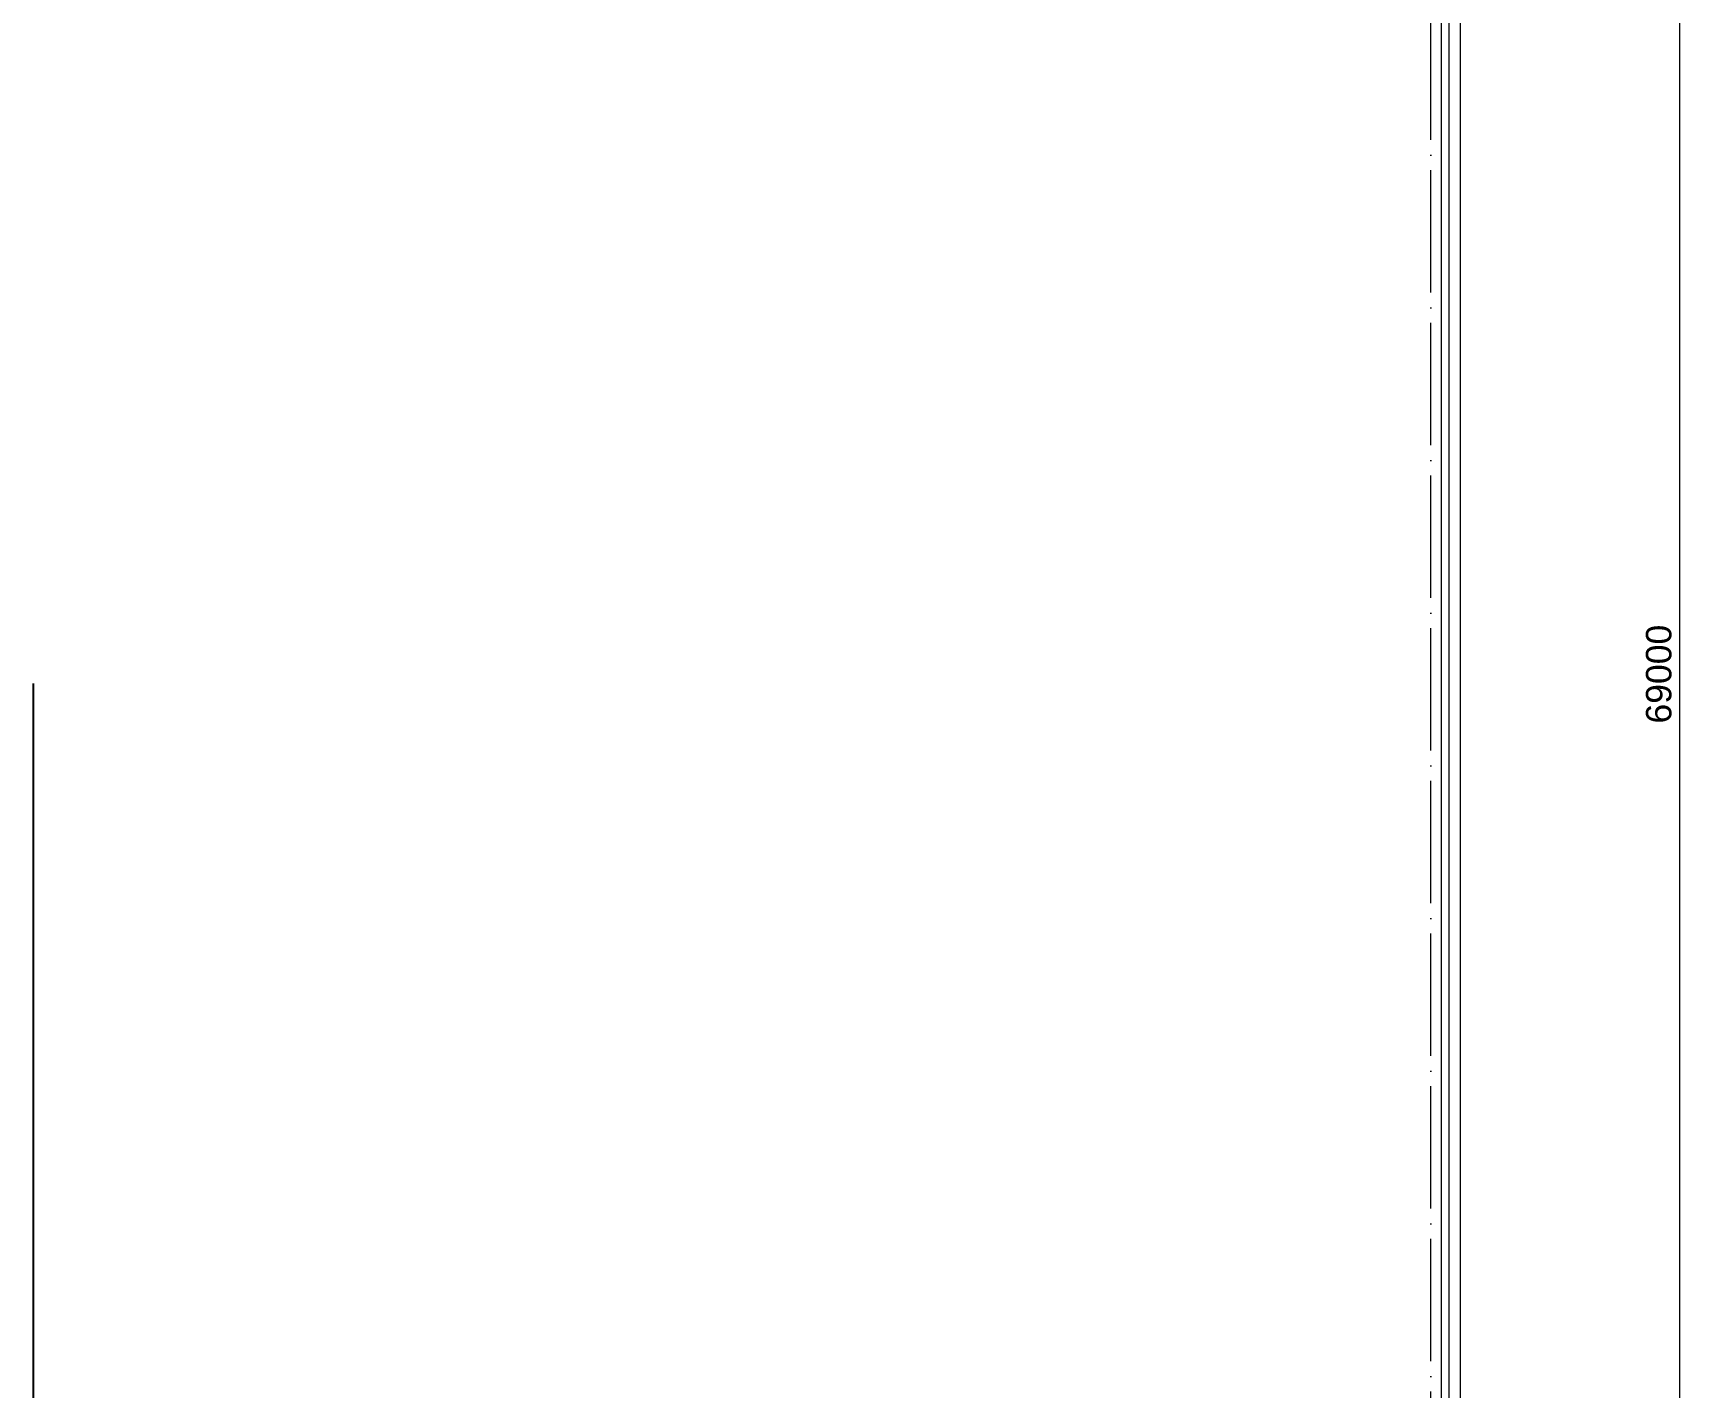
# Model space of a CAD drawing. Header units: millimetres. Extents: x -7047 to 653546, y -441812 to -147059.
# Drawn here: x 103736 to 136247, y -415187 to -388563 of the extents above; entities that cross this region are included whole.
import ezdxf

# ---------------------------------------------------------------- set-up
doc = ezdxf.new("R2010")
doc.units = ezdxf.units.MM
doc.header["$PDMODE"] = 3
doc.linetypes.add('ACAD_ISO04W100', pattern=[30, 24, -3, 0, -3])
for name, color, linetype, lineweight in [('1-Размеры', 251, 'Continuous', 15), ('1-Стена сэндвич-панель', 157, 'Continuous', 60), ('1-Цоколь', 249, 'Continuous', 15), ('Ось', 251, 'ACAD_ISO04W100', 9)]:
    doc.layers.add(name, color=color, linetype=linetype, lineweight=lineweight)
doc.styles.add('Arial-0', font='arial.ttf')
doc.dimstyles.new('АР-200', dxfattribs={"dimscale": 100, "dimtxt": 5, "dimasz": 3, "dimexe": 1.6, "dimexo": 1, "dimgap": 1.5, "dimtad": 1, "dimdec": 0, "dimdsep": 46, "dimtxsty": 'Arial-0', "dimblk": 'ARCHTICK', "dimcen": -4, "dimdle": 1.6, "dimclrd": 256, "dimclre": 256, "dimclrt": 256, "dimadec": 1, "dimazin": 0, "dimtfac": 1, "dimtdec": 0, "dimtmove": 1, "dimatfit": 3, "dimldrblk": 'ARCHTICK', "dimfxl": 1, "dimlwd": -1, "dimlwe": -1, "dimarcsym": 0})

# ---------------------------------------------------------------- blocks, each defined once
blk = doc.blocks.new('_ArchTick')
at = {"color": 0, "linetype": 'ByBlock', "const_width": 0.15}
blk.add_lwpolyline([(-0.5, -0.5), (0.5, 0.5)], dxfattribs=at)
blk = doc.blocks.new('*D97')
at = {"layer": '1-Размеры', "transparency": 16777216}
for p, q in [((131300, -366661), (136241, -366661)), ((136081, -366501), (136081, -435821)), ((131300, -435661), (136241, -435661))]:
    blk.add_line(p, q, dxfattribs=at)
at = {"layer": 'Defpoints', "color": 0, "transparency": 16777216}
for p in [(131200, -366661), (131200, -435661), (136081, -435661)]:
    blk.add_point(p, dxfattribs=at)
at = {"layer": '1-Размеры', "transparency": 16777216, "xscale": 300, "yscale": 300, "zscale": 300}
for p, rotation in [((136081, -366661), 90), ((136081, -435661), 270)]:
    blk.add_blockref('_ArchTick', p, dxfattribs=dict(at, rotation=rotation))
at = {"layer": '1-Размеры', "lineweight": 0, "transparency": 16777216, "insert": (135676, -401161), "char_height": 500, "attachment_point": 5, "rotation": 90, "style": 'Arial-0'}
blk.add_mtext('69000', dxfattribs=at)

msp = doc.modelspace()

# ---------------------------------------------------------------- linework, layer by layer
at = {"color": 7}
msp.add_lwpolyline([(103736.1, -401347.1), (103736.1, -437903.1)], dxfattribs=at)
at = {"layer": '1-Стена сэндвич-панель', "color": 7, "lineweight": 0}
for points in [[(103736.1, -366310.9), (131549.7, -366310.9), (131549.7, -436010.9), (130449.7, -436010.9)], [(103736.1, -366460.9), (131399.7, -366460.9), (131399.7, -435860.9), (130449.7, -435860.9)]]:
    msp.add_lwpolyline(points, dxfattribs=at)
at = {"layer": '1-Цоколь', "color": 7, "lineweight": 0}
msp.add_lwpolyline([(103736.1, -366090.9), (131769.7, -366090.9), (131769.7, -436230.9), (127449.7, -436230.9)], dxfattribs=at)
at = {"layer": 'Ось', "color": 7, "lineweight": 0, "ltscale": 100}
msp.add_line((131199.7, -435660.9), (131199.7, -363771.2), dxfattribs=at)

# ---------------------------------------------------------------- dimensions: what is measured, and where the dimension line sits
at = {"layer": '1-Размеры', "color": 7, "lineweight": 0}
dim = msp.add_linear_dim(base=(136081.1, -435660.9), p1=(131199.7, -366660.9), p2=(131199.7, -435660.9), angle=270, dimstyle='АР-200', dxfattribs=at)
dim.commit()
dim.dimension.update_dxf_attribs({"geometry": '*D97', "text_midpoint": (135675.9, -401160.9)})

doc.saveas('drawing.dxf')
